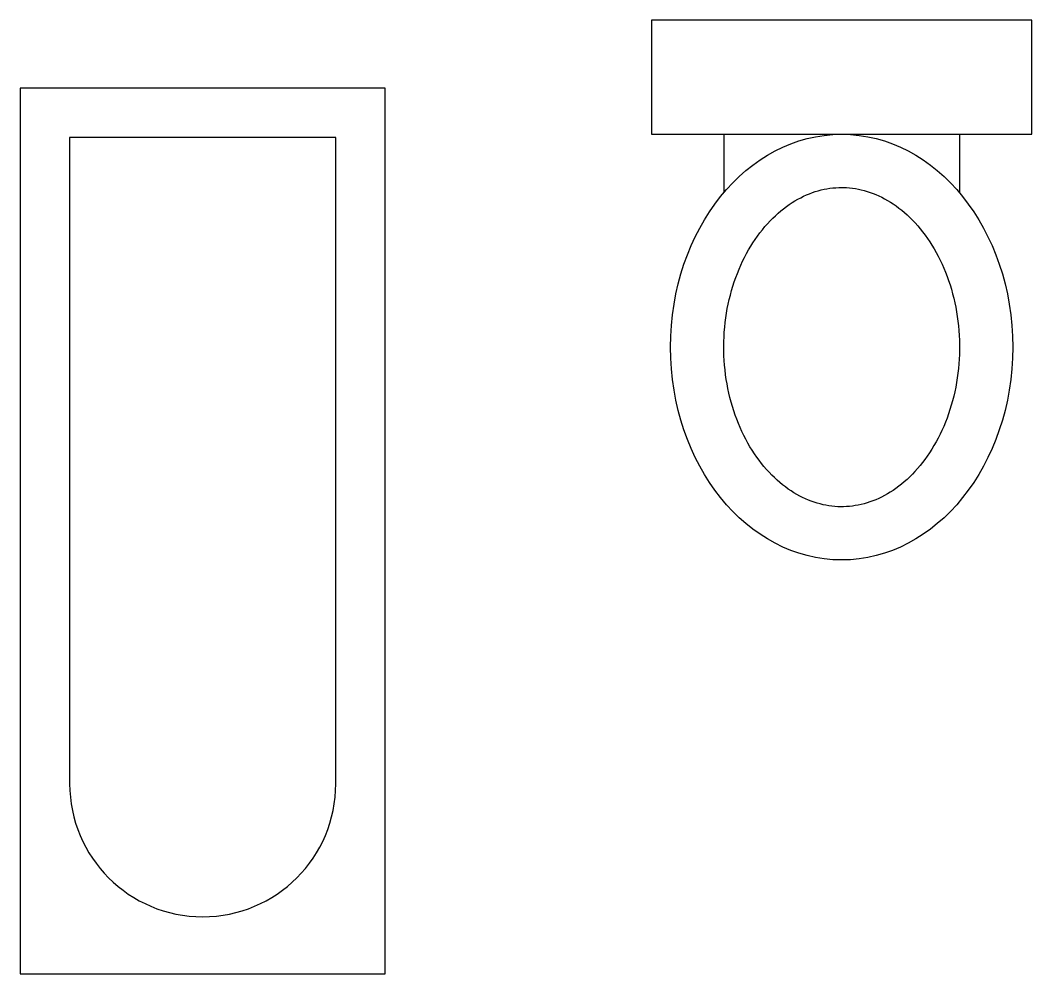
# Model space of a CAD drawing. Header units: millimetres. Extents: x 2260 to 2526, y 836 to 1086.
import ezdxf

# ---------------------------------------------------------------- set-up
doc = ezdxf.new("R2010")
doc.units = ezdxf.units.MM

msp = doc.modelspace()

# ---------------------------------------------------------------- linework, layer by layer
for p, q in [((2444.54, 1056.42), (2444.54, 1041.01)), ((2506.54, 1056.42), (2506.54, 1041.01))]:
    msp.add_line(p, q)
for points in [[(2425.54, 1056.42), (2525.54, 1056.42), (2525.54, 1086.42), (2425.54, 1086.42)], [(2259.51, 835.56), (2355.51, 835.56), (2355.51, 1068.56), (2259.51, 1068.56)]]:
    msp.add_lwpolyline(points, close=True)
msp.add_lwpolyline([(2342.51, 885.56), (2342.51, 1055.56), (2272.51, 1055.56), (2272.51, 885.56)])
msp.add_arc((2307.51, 885.56), 35, 180, 0)
msp.add_ellipse((2475.54, 1000.42), major_axis=(0, 56), ratio=0.803571)
msp.add_open_spline([(2475.54, 1042.42), (2473.49, 1042.42), (2471.43, 1042.14), (2467.32, 1040.97), (2465.27, 1040.09), (2461.24, 1037.69), (2459.27, 1036.16), (2455.54, 1032.48), (2453.78, 1030.31), (2450.64, 1025.44), (2449.25, 1022.72), (2446.97, 1016.89), (2446.08, 1013.77), (2444.87, 1007.31), (2444.56, 1003.98), (2444.53, 997.3), (2444.82, 993.96), (2445.98, 987.49), (2446.84, 984.36), (2449.08, 978.49), (2450.45, 975.75), (2453.56, 970.83), (2455.3, 968.64), (2459.01, 964.9), (2460.98, 963.34), (2465, 960.88), (2467.05, 959.97), (2471.16, 958.76), (2473.22, 958.45), (2477.33, 958.4), (2479.39, 958.66), (2483.5, 959.77), (2485.55, 960.62), (2489.59, 962.97), (2491.57, 964.47), (2495.32, 968.1), (2497.09, 970.23), (2500.26, 975.06), (2501.67, 977.76), (2503.99, 983.56), (2504.9, 986.66), (2506.16, 993.1), (2506.5, 996.43), (2506.58, 1003.1), (2506.32, 1006.44), (2505.21, 1012.93), (2504.37, 1016.08), (2502.18, 1021.98), (2500.83, 1024.74), (2497.75, 1029.71), (2496.02, 1031.93), (2492.33, 1035.73), (2490.37, 1037.31), (2486.36, 1039.82), (2484.31, 1040.76), (2480.2, 1042.03), (2478.14, 1042.36), (2475.9, 1042.42), (2475.72, 1042.42), (2475.54, 1042.42)], degree=3, knots=[0, 0, 0, 0, 0.2237, 0.2237, 0.4474, 0.4474, 0.6711, 0.6711, 0.8948, 0.8948, 1.1185, 1.1185, 1.3422, 1.3422, 1.565899, 1.565899, 1.789599, 1.789599, 2.013299, 2.013299, 2.236999, 2.236999, 2.460699, 2.460699, 2.684399, 2.684399, 2.908099, 2.908099, 3.131799, 3.131799, 3.355499, 3.355499, 3.579199, 3.579199, 3.802899, 3.802899, 4.026599, 4.026599, 4.250299, 4.250299, 4.473999, 4.473999, 4.697698, 4.697698, 4.921398, 4.921398, 5.145098, 5.145098, 5.368798, 5.368798, 5.592498, 5.592498, 5.816198, 5.816198, 6.039898, 6.039898, 6.263598, 6.263598, 6.283185, 6.283185, 6.283185, 6.283185])

doc.saveas('drawing.dxf')
